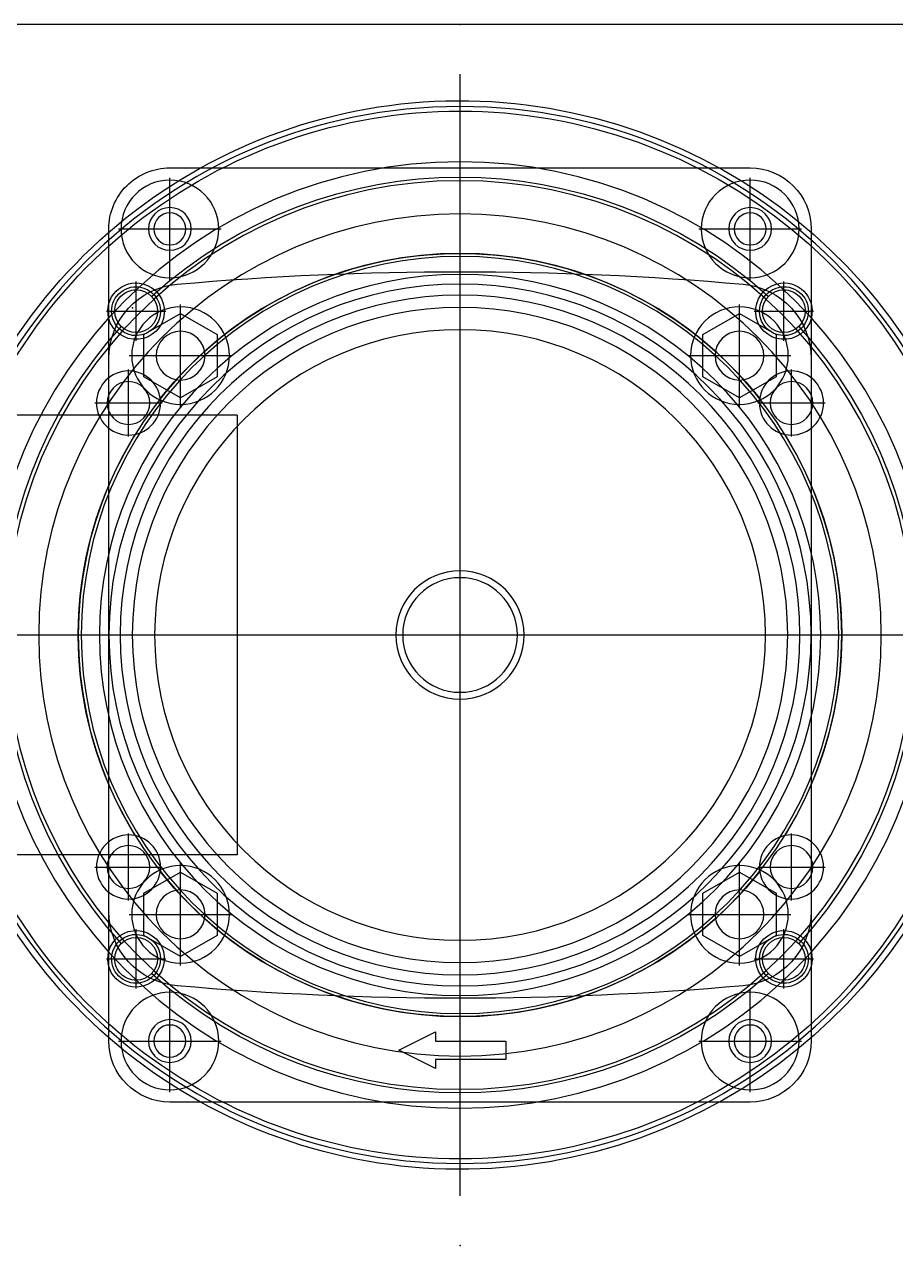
# Model space of a CAD drawing. Extents: x -234346 to 58427, y -132654 to -82394.
# Drawn here: x -196559.1 to -196273.9, y -103124.8 to -102724.8 of the extents above; entities that cross this region are included whole.
import ezdxf

# ---------------------------------------------------------------- set-up
doc = ezdxf.new("R2010")
doc.units = 0
doc.header["$LTSCALE"] = 8
doc.layers.get('0').update_dxf_attribs({"color": 9, "lineweight": 5})
doc.layers.add('PUMP EQUIPMENT BLOCK', color=30, linetype='Continuous')

# ---------------------------------------------------------------- blocks, each defined once
blk = doc.blocks.new('BOOSTER PUMP BLOCK')
for p, q in [((206, -607.96), (206, 553.55)), ((406, 364.8), (406, -155.2)), ((130, 202.31), (130, 224.36)), ((282, 202.31), (282, 224.36)), ((99.93, 201.15), (99.93, 220.57)), ((312.07, 201.15), (312.07, 220.57)), ((74.09, 219.8), (73, 219.8)), ((73, 183), (73, 216.6)), ((337.91, 219.8), (74.09, 219.8)), ((339, 219.8), (337.91, 219.8)), ((339, 183), (339, 216.6)), ((114.5, 179.5), (114.5, 213.1)), ((118.98, 213.33), (141.03, 213.33)), ((270.97, 213.33), (293.02, 213.33)), ((297.5, 179.5), (297.5, 213.1)), ((90.22, 210.86), (109.65, 210.86)), ((107.57, 208.3), (100.64, 196.3)), ((121.43, 208.3), (107.57, 208.3)), ((128.36, 196.3), (121.43, 208.3)), ((290.57, 208.3), (283.64, 196.3)), ((304.43, 208.3), (290.57, 208.3)), ((302.35, 210.86), (321.78, 210.86)), ((311.36, 196.3), (304.43, 208.3)), ((53, 199.8), (53, 189.74)), ((56.2, 199.8), (89.8, 199.8)), ((97.7, 196.3), (131.3, 196.3)), ((100.64, 196.3), (107.57, 184.3)), ((121.43, 184.3), (128.36, 196.3)), ((280.7, 196.3), (314.3, 196.3)), ((283.64, 196.3), (290.57, 184.3)), ((304.43, 184.3), (311.36, 196.3)), ((322.2, 199.8), (355.8, 199.8)), ((359, 189.74), (359, 199.8)), ((53, 189.74), (53, 19.85)), ((359, 19.85), (359, 189.74)), ((107.57, 184.3), (121.43, 184.3)), ((290.57, 184.3), (304.43, 184.3)), ((73, 119.8), (67, 119.8)), ((67, 119.8), (67, 96.8)), ((73, 96.8), (73, 119.8)), ((22.25, 104.8), (389.75, 104.8)), ((67, 96.8), (64, 96.8)), ((64, 96.8), (70, 84.8)), ((70, 84.8), (76, 96.8)), ((76, 96.8), (73, 96.8)), ((114.5, -3.5), (114.5, 30.1)), ((278, 31.8), (134, 31.8)), ((134, 31.8), (134, -32.47)), ((278, 31.8), (278, -32.47)), ((297.5, -3.5), (297.5, 30.1)), ((73, -7), (73, 26.6)), ((107.57, 25.3), (100.64, 13.3)), ((121.43, 25.3), (107.57, 25.3)), ((128.36, 13.3), (121.43, 25.3)), ((290.57, 25.3), (283.64, 13.3)), ((304.43, 25.3), (290.57, 25.3)), ((311.36, 13.3), (304.43, 25.3)), ((339, -7), (339, 26.6)), ((53, 19.85), (53, 9.8)), ((359, 9.8), (359, 19.85)), ((97.7, 13.3), (131.3, 13.3)), ((100.64, 13.3), (107.57, 1.3)), ((121.43, 1.3), (128.36, 13.3)), ((280.7, 13.3), (314.3, 13.3)), ((283.64, 13.3), (290.57, 1.3)), ((304.43, 1.3), (311.36, 13.3)), ((56.2, 9.8), (89.8, 9.8)), ((99.93, -10.98), (99.93, 8.44)), ((312.07, -10.98), (312.07, 8.44)), ((322.2, 9.8), (355.8, 9.8)), ((130, -14.77), (130, 7.28)), ((282, -14.77), (282, 7.28)), ((107.57, 1.3), (121.43, 1.3)), ((290.57, 1.3), (304.43, 1.3)), ((90.22, -1.27), (109.65, -1.27)), ((118.98, -3.74), (141.03, -3.74)), ((270.97, -3.74), (293.02, -3.74)), ((302.35, -1.27), (321.78, -1.27)), ((73, -10.2), (74.09, -10.2)), ((74.09, -10.2), (337.91, -10.2)), ((337.91, -10.2), (339, -10.2)), ((134, -32.47), (134, -66.2)), ((278, -32.47), (278, -66.2))]:
    blk.add_line(p, q)
for centre, radius in [((206, 104.8), 173.11), ((206, 104.8), 155), ((206, 104.8), 148.8), ((206, 104.8), 137.95), ((206, 104.8), 125), ((206, 104.8), 124), ((206, 104.8), 118.1), ((130, 213.33), 10.5), ((130, 213.33), 7), ((282, 213.33), 10.5), ((282, 213.33), 7), ((206, 104.8), 114.97), ((206, 104.8), 111.3), ((73, 199.8), 16), ((114.5, 196.3), 16), ((206, 104.8), 107.3), ((297.5, 196.3), 16), ((339, 199.8), 16), ((73, 199.8), 7), ((73, 199.8), 5.25), ((206, 104.8), 100), ((114.5, 196.3), 8), ((297.5, 196.3), 8), ((339, 199.8), 7), ((339, 199.8), 5.25), ((206, 104.8), 21), ((206, 104.8), 18.77), ((114.5, 13.3), 16), ((297.5, 13.3), 16), ((73, 9.8), 16), ((339, 9.8), 16), ((114.5, 13.3), 8), ((297.5, 13.3), 8), ((73, 9.8), 7), ((339, 9.8), 7), ((73, 9.8), 5.25), ((339, 9.8), 5.25), ((130, -3.74), 10.5), ((282, -3.74), 10.5), ((130, -3.74), 7), ((282, -3.74), 7)]:
    blk.add_circle(centre, radius)
for centre, radius, start, end in [((206, 104.8), 175, 294.2946, 245.7054), ((206, 104.8), 171.61, 294.8072, 245.1928), ((206, 104.8), 150, 47.674, 132.326), ((206, 104.8), 125, 58.272, 121.728), ((99.93, 210.86), 9.25, 76.2462, 193.7538), ((312.07, 210.86), 9.25, 346.2462, 103.7538), ((73, 199.8), 20, 90, 180), ((99.93, 210.86), 9.25, 193.7538, 76.2462), ((115.51, 195.3), 24.5, 90, 174.9298), ((99.93, 210.86), 8, 82.4992, 187.5008), ((99.93, 210.86), 8, 187.5008, 82.4992), ((99.93, 210.86), 7, 180.3433, 89.6567), ((99.93, 210.86), 7, 89.6567, 180.3433), ((296.49, 195.3), 24.5, 5.0702, 90), ((312.07, 210.86), 9.25, 103.7538, 346.2462), ((312.07, 210.86), 8, 97.5008, 352.4992), ((312.07, 210.86), 7, 90.3433, 0), ((312.07, 210.86), 8, 352.4992, 97.5008), ((312.07, 210.86), 7, 0, 90.3433), ((339, 199.8), 20, 0, 90), ((206, 104.8), 150, 137.674, 222.326), ((206, 104.8), 150, 317.674, 42.326), ((206, 104.8), 125, 128.272, 231.728), ((206, 104.8), 125, 308.272, 51.728), ((1135.53, 104.8), 1048.53, 174.9298, 185.0702), ((-723.53, 104.8), 1048.53, 354.9298, 5.0702), ((115.51, 14.3), 24.5, 185.0702, 270), ((296.49, 14.3), 24.5, 270, 354.9298), ((73, 9.8), 20, 180, 270), ((339, 9.8), 20, 270, 0), ((99.93, -1.27), 9.25, 283.7538, 166.2462), ((99.93, -1.27), 8, 277.5008, 172.4992), ((99.93, -1.27), 7, 270.3433, 179.6567), ((312.07, -1.27), 9.25, 13.7538, 256.2462), ((312.07, -1.27), 8, 7.5008, 262.4992), ((312.07, -1.27), 7, 0, 269.6567), ((99.93, -1.27), 9.25, 166.2462, 283.7538), ((312.07, -1.27), 9.25, 256.2462, 13.7538), ((99.93, -1.27), 8, 172.4992, 277.5008), ((99.93, -1.27), 7, 179.6567, 270.3433), ((206, 104.8), 125, 238.272, 301.728), ((312.07, -1.27), 8, 262.4992, 7.5008), ((312.07, -1.27), 7, 269.6567, 0), ((206, 104.8), 150, 227.674, 312.326)]:
    blk.add_arc(centre, radius, start, end)
for p in [(99.93, 210.86), (99.93, 210.86), (312.07, 210.86), (312.07, 210.86), (73, 199.8), (114.5, 196.3), (114.5, 196.3), (114.5, 196.3), (297.5, 196.3), (297.5, 196.3), (297.5, 196.3), (339, 199.8), (339, 199.8), (6, 104.8), (51, 104.8), (206, 104.8), (206, 104.8), (206, 104.8), (206, 104.8), (206, 104.8), (206, 104.8), (206, 104.8), (206, 104.8), (206, 104.8), (206, 104.8), (206, 104.8), (206, 104.8), (206, 104.8), (206, 104.8), (206, 104.8), (206, 104.8), (206, 104.8), (206, 104.8), (206, 104.8), (361, 104.8), (406, 104.8), (406, 104.8), (406, 104.8), (114.5, 13.3), (114.5, 13.3), (114.5, 13.3), (297.5, 13.3), (297.5, 13.3), (297.5, 13.3), (73, 9.8), (339, 9.8), (99.93, -1.27), (99.93, -1.27), (312.07, -1.27), (312.07, -1.27), (313.2, -2.4)]:
    blk.add_point(p)

msp = doc.modelspace()

# ---------------------------------------------------------------- block references
at = {"layer": 'PUMP EQUIPMENT BLOCK', "ltscale": 1.032, "xscale": -1, "rotation": 269.9999999999878}
msp.add_blockref('BOOSTER PUMP BLOCK', (-196521.31, -103130.8), dxfattribs=at)

doc.saveas('drawing.dxf')
